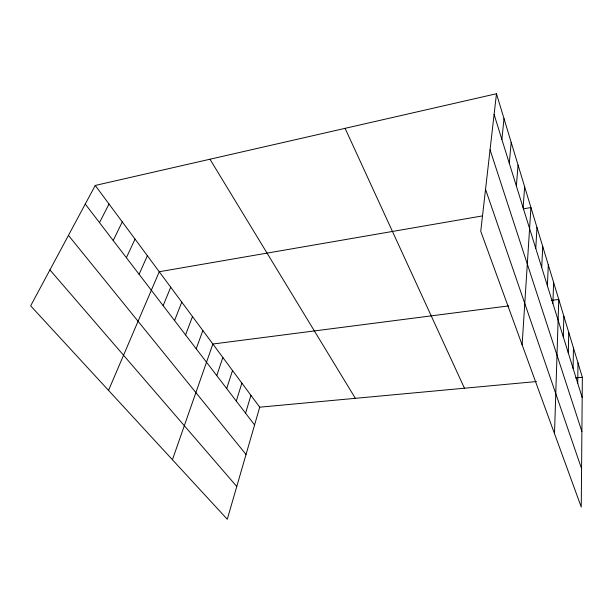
<?xml version="1.0" encoding="UTF-8"?>
<svg xmlns="http://www.w3.org/2000/svg" width="613" height="613" viewBox="0 0 613 613"><rect width="100%" height="100%" fill="white"/><g stroke="black" fill="none" stroke-linecap="round" stroke-linejoin="round"><path stroke-width="0.92" d="M496.469 93.735L582.35 377.294L581.254 507.051L480.745 231.277L496.469 93.735L95.245 185.448L30.65 305.841L227.277 519.265L259.72 407.185L95.245 185.448M577.722 383.248L577.982 362.865M573.101 368.39L573.446 347.9M568.297 352.95L568.741 332.361M563.301 336.897L563.853 316.216M554.504 433.659L558.765 299.435L551.394 300.385M552.865 303.328L553.639 282.493M547.401 285.773L548.306 264.877M541.708 267.483L542.75 246.541M535.777 248.418L536.965 227.446M522.123 344.797L530.935 207.531L523.402 208.834M523.119 207.738L524.644 186.75M516.361 186.007L518.069 165.05M509.288 163.265L511.196 142.362M501.878 139.442L504.009 118.616M245.575 413.2L250.939 395.347M236.281 401.078L241.874 383.125M226.687 388.55L232.519 370.513M216.764 375.608L222.856 357.486M172.429 459.727L212.872 344.023L508.721 305.887M196.214 348.797L202.857 330.522M185.57 334.913L192.505 316.561M174.552 320.545L181.793 302.132M163.15 305.665L170.721 287.198M108.532 390.374L159.25 271.735L482.508 215.899M139.09 274.279L147.373 255.721M126.385 257.705L135.052 239.116M113.198 240.503L122.278 221.891M99.498 222.634L109.022 204.014M259.72 407.185L536.429 381.547M575.722 377.907L582.35 377.294M49.929 269.912L236.764 486.492M68.457 235.384L246.035 454.471M85.261 204.06L254.579 424.939M209.96 159.227L355.356 398.327M345.096 128.339L464.455 388.221M485.542 189.348L581.576 468.661M490.063 149.771L581.89 431.506M494.101 114.455L582.181 397.569"/></g></svg>
